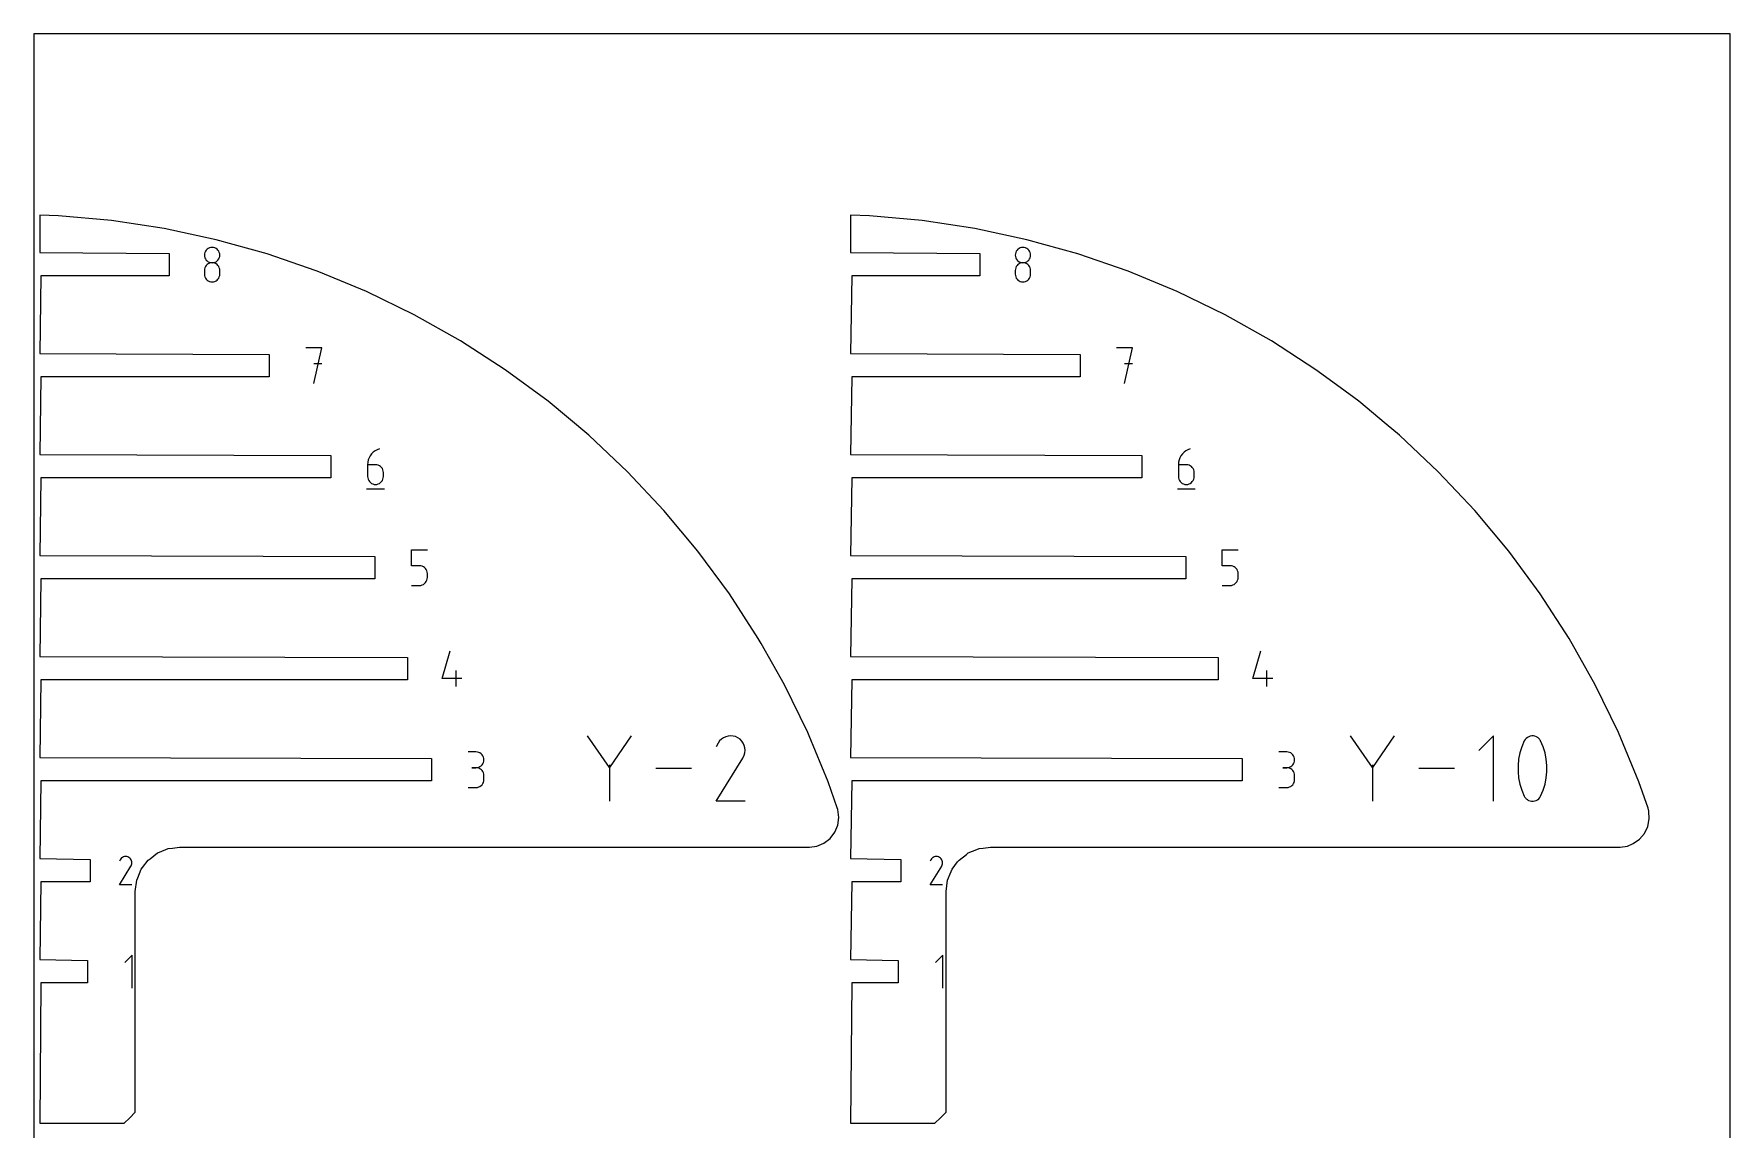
# Model space of a CAD drawing. Extents: x 0 to 457, y 0 to 812.
# Drawn here: x 0 to 457, y 516.8 to 812 of the extents above; entities that cross this region are included whole.
import ezdxf

# ---------------------------------------------------------------- set-up
doc = ezdxf.new("R2010")
doc.units = 0

msp = doc.modelspace()

# ---------------------------------------------------------------- linework, layer by layer
at = {"layer": 'annotation', "color": 1}
for p, q in [((46.97615, 754.172085), (46.687977, 753.968338)), ((47.29769, 754.324932), (46.97615, 754.172085)), ((47.64673, 754.420972), (47.29769, 754.324932)), ((48.0174, 754.454298), (47.64673, 754.420972)), ((48.38807, 754.420972), (48.0174, 754.454298)), ((48.0174, 754.454298), (48.0174, 754.454298)), ((48.73711, 754.324932), (48.38807, 754.420972)), ((49.05865, 754.172085), (48.73711, 754.324932)), ((49.346823, 753.968338), (49.05865, 754.172085)), ((265.417224, 754.172085), (265.129051, 753.968338)), ((265.738764, 754.324932), (265.417224, 754.172085)), ((266.087804, 754.420972), (265.738764, 754.324932)), ((266.458474, 754.454298), (266.087804, 754.420972)), ((266.829144, 754.420972), (266.458474, 754.454298)), ((266.458474, 754.454298), (266.458474, 754.454298)), ((267.178183, 754.324932), (266.829144, 754.420972)), ((267.499724, 754.172085), (267.178183, 754.324932)), ((267.787897, 753.968338), (267.499724, 754.172085)), ((45.986327, 752.762478), (45.953016, 752.392829)), ((45.953016, 752.392829), (45.953016, 752.392829)), ((45.953016, 752.392829), (45.986346, 752.021445)), ((46.082347, 753.11076), (45.986327, 752.762478)), ((45.986346, 752.021445), (46.082414, 751.671811)), ((46.235207, 753.431769), (46.082347, 753.11076)), ((46.082414, 751.671811), (46.235337, 751.349787)), ((46.43904, 753.719597), (46.235207, 753.431769)), ((46.43904, 749.589929), (46.235207, 749.301446)), ((46.235337, 751.349787), (46.439232, 751.061231)), ((46.687977, 753.968338), (46.43904, 753.719597)), ((46.687977, 749.83911), (46.43904, 749.589929)), ((46.439232, 751.061231), (46.688217, 750.812002)), ((46.97615, 750.043123), (46.687977, 749.83911)), ((46.688217, 750.812002), (46.976409, 750.607959)), ((47.29769, 750.196107), (46.97615, 750.043123)), ((46.976409, 750.607959), (47.297926, 750.45496)), ((47.64673, 750.292197), (47.29769, 750.196107)), ((47.297926, 750.45496), (47.646883, 750.358864)), ((48.0174, 750.32553), (47.64673, 750.292197)), ((47.646883, 750.358864), (48.0174, 750.32553)), ((48.0174, 750.32553), (48.387917, 750.358864)), ((48.38807, 750.292216), (48.0174, 750.32553)), ((48.0174, 750.32553), (48.0174, 750.32553)), ((48.0174, 750.32553), (48.0174, 750.32553)), ((48.387917, 750.358864), (48.736875, 750.45496)), ((48.73711, 750.196174), (48.38807, 750.292216)), ((48.736875, 750.45496), (49.058391, 750.607959)), ((49.05865, 750.043253), (48.73711, 750.196174)), ((49.058391, 750.607959), (49.346583, 750.812002)), ((49.346823, 749.839301), (49.05865, 750.043253)), ((49.346583, 750.812002), (49.595568, 751.061231)), ((49.59576, 753.719597), (49.346823, 753.968338)), ((49.59576, 749.590169), (49.346823, 749.839301)), ((49.595568, 751.061231), (49.799463, 751.349787)), ((49.799593, 753.431769), (49.59576, 753.719597)), ((49.799593, 749.301705), (49.59576, 749.590169)), ((49.799463, 751.349787), (49.952386, 751.671811)), ((49.952453, 753.11076), (49.799593, 753.431769)), ((49.952386, 751.671811), (50.048454, 752.021445)), ((50.048473, 752.762478), (49.952453, 753.11076)), ((50.048454, 752.021445), (50.081784, 752.392829)), ((50.081784, 752.392829), (50.048473, 752.762478)), ((50.081784, 752.392829), (50.081784, 752.392829)), ((264.427401, 752.762478), (264.39409, 752.392829)), ((264.39409, 752.392829), (264.39409, 752.392829)), ((264.39409, 752.392829), (264.42742, 752.021445)), ((264.52342, 753.11076), (264.427401, 752.762478)), ((264.42742, 752.021445), (264.523488, 751.671811)), ((264.676281, 753.431769), (264.52342, 753.11076)), ((264.523488, 751.671811), (264.676411, 751.349787)), ((264.880114, 753.719597), (264.676281, 753.431769)), ((264.880114, 749.589929), (264.676281, 749.301446)), ((264.676411, 751.349787), (264.880306, 751.061231)), ((265.129051, 753.968338), (264.880114, 753.719597)), ((265.129051, 749.83911), (264.880114, 749.589929)), ((264.880306, 751.061231), (265.129291, 750.812002)), ((265.417224, 750.043123), (265.129051, 749.83911)), ((265.129291, 750.812002), (265.417483, 750.607959)), ((265.738764, 750.196107), (265.417224, 750.043123)), ((265.417483, 750.607959), (265.738999, 750.45496)), ((266.087804, 750.292197), (265.738764, 750.196107)), ((265.738999, 750.45496), (266.087957, 750.358864)), ((266.458474, 750.32553), (266.087804, 750.292197)), ((266.087957, 750.358864), (266.458474, 750.32553)), ((266.458474, 750.32553), (266.82899, 750.358864)), ((266.829144, 750.292216), (266.458474, 750.32553)), ((266.458474, 750.32553), (266.458474, 750.32553)), ((266.458474, 750.32553), (266.458474, 750.32553)), ((266.82899, 750.358864), (267.177948, 750.45496)), ((267.178183, 750.196174), (266.829144, 750.292216)), ((267.177948, 750.45496), (267.499465, 750.607959)), ((267.499724, 750.043253), (267.178183, 750.196174)), ((267.499465, 750.607959), (267.787657, 750.812002)), ((267.787897, 749.839302), (267.499724, 750.043253)), ((267.787657, 750.812002), (268.036642, 751.061231)), ((268.036834, 753.719597), (267.787897, 753.968338)), ((268.036834, 749.590169), (267.787897, 749.839302)), ((268.036642, 751.061231), (268.240537, 751.349787)), ((268.240667, 753.431769), (268.036834, 753.719597)), ((268.240667, 749.301705), (268.036834, 749.590169)), ((268.240537, 751.349787), (268.39346, 751.671811)), ((268.393527, 753.11076), (268.240667, 753.431769)), ((268.39346, 751.671811), (268.489528, 752.021445)), ((268.489547, 752.762478), (268.393527, 753.11076)), ((268.489528, 752.021445), (268.522858, 752.392829)), ((268.522858, 752.392829), (268.489547, 752.762478)), ((268.522858, 752.392829), (268.522858, 752.392829)), ((45.986327, 748.630025), (45.953016, 748.258814)), ((45.953016, 748.258814), (45.953016, 747.230412)), ((45.953016, 747.230412), (45.953016, 747.230412)), ((45.953016, 747.230412), (45.986346, 746.859227)), ((46.082347, 748.979524), (45.986327, 748.630025)), ((45.986346, 746.859227), (46.082414, 746.51013)), ((46.235207, 749.301446), (46.082347, 748.979524)), ((46.082414, 746.51013), (46.235337, 746.188881)), ((46.235337, 746.188881), (46.439232, 745.901245)), ((46.439232, 745.901245), (46.688217, 745.652984)), ((46.688217, 745.652984), (46.976409, 745.44986)), ((46.976409, 745.44986), (47.297926, 745.297637)), ((47.297926, 745.297637), (47.646883, 745.202077)), ((47.646883, 745.202077), (48.0174, 745.168943)), ((48.0174, 745.168943), (48.387917, 745.202077)), ((48.0174, 745.168943), (48.0174, 745.168943)), ((48.387917, 745.202077), (48.736875, 745.297637)), ((48.736875, 745.297637), (49.058391, 745.44986)), ((49.058391, 745.44986), (49.346583, 745.652984)), ((49.346583, 745.652984), (49.595568, 745.901245)), ((49.595568, 745.901245), (49.799463, 746.188881)), ((49.799463, 746.188881), (49.952386, 746.51013)), ((49.952453, 748.979759), (49.799593, 749.301705)), ((49.952386, 746.51013), (50.048454, 746.859227)), ((50.048473, 748.630179), (49.952453, 748.979759)), ((50.048454, 746.859227), (50.081784, 747.230412)), ((50.081784, 748.258814), (50.048473, 748.630179)), ((50.081784, 747.230412), (50.081784, 748.258814)), ((50.081784, 748.258814), (50.081784, 748.258814)), ((264.427401, 748.630025), (264.39409, 748.258814)), ((264.39409, 748.258814), (264.39409, 747.230412)), ((264.39409, 747.230412), (264.39409, 747.230412)), ((264.39409, 747.230412), (264.42742, 746.859227)), ((264.52342, 748.979524), (264.427401, 748.630025)), ((264.42742, 746.859227), (264.523488, 746.51013)), ((264.676281, 749.301446), (264.52342, 748.979524)), ((264.523488, 746.51013), (264.676411, 746.188881)), ((264.676411, 746.188881), (264.880306, 745.901245)), ((264.880306, 745.901245), (265.129291, 745.652984)), ((265.129291, 745.652984), (265.417483, 745.44986)), ((265.417483, 745.44986), (265.738999, 745.297637)), ((265.738999, 745.297637), (266.087957, 745.202077)), ((266.087957, 745.202077), (266.458474, 745.168943)), ((266.458474, 745.168943), (266.82899, 745.202077)), ((266.458474, 745.168943), (266.458474, 745.168943)), ((266.82899, 745.202077), (267.177948, 745.297637)), ((267.177948, 745.297637), (267.499465, 745.44986)), ((267.499465, 745.44986), (267.787657, 745.652984)), ((267.787657, 745.652984), (268.036642, 745.901245)), ((268.036642, 745.901245), (268.240537, 746.188881)), ((268.240537, 746.188881), (268.39346, 746.51013)), ((268.393527, 748.979759), (268.240667, 749.301705)), ((268.39346, 746.51013), (268.489528, 746.859227)), ((268.489547, 748.630179), (268.393527, 748.979759)), ((268.489528, 746.859227), (268.522858, 747.230412)), ((268.522858, 748.258814), (268.489547, 748.630179)), ((268.522858, 747.230412), (268.522858, 748.258814)), ((268.522858, 748.258814), (268.522858, 748.258814)), ((77.553914, 727.395229), (73.284906, 727.395229)), ((75.419711, 717.795229), (77.553914, 727.395229)), ((295.994988, 727.395229), (291.72598, 727.395229)), ((293.860785, 717.795229), (295.994988, 727.395229)), ((77.553914, 723.120201), (75.419711, 723.120201)), ((295.994988, 723.120201), (293.860785, 723.120201)), ((91.434424, 699.255177), (90.991886, 698.810761)), ((91.938771, 699.63551), (91.434424, 699.255177)), ((92.499173, 699.94403), (91.938771, 699.63551)), ((93.109879, 700.173008), (92.499173, 699.94403)), ((93.109879, 700.173008), (93.109879, 700.173008)), ((309.875498, 699.255177), (309.43296, 698.810761)), ((310.379845, 699.63551), (309.875498, 699.255177)), ((310.940247, 699.94403), (310.379845, 699.63551)), ((311.550953, 700.173008), (310.940247, 699.94403)), ((311.550953, 700.173008), (311.550953, 700.173008)), ((89.954875, 696.546863), (89.907671, 695.897979)), ((89.907671, 695.897979), (89.907671, 692.707211)), ((92.039466, 695.897979), (89.907671, 695.897979)), ((90.092651, 697.170313), (89.954875, 696.546863)), ((90.315247, 697.760599), (90.092651, 697.170313)), ((90.61691, 698.309992), (90.315247, 697.760599)), ((90.991886, 698.810761), (90.61691, 698.309992)), ((92.422875, 695.863764), (92.039466, 695.897979)), ((92.783649, 695.765083), (92.422875, 695.863764)), ((93.115788, 695.607889), (92.783649, 695.765083)), ((93.413291, 695.398133), (93.115788, 695.607889)), ((93.670159, 695.141765), (93.413291, 695.398133)), ((93.88039, 694.844736), (93.670159, 695.141765)), ((94.037985, 694.512997), (93.88039, 694.844736)), ((308.395949, 696.546863), (308.348745, 695.897979)), ((308.348745, 695.897979), (308.348745, 692.707211)), ((310.48054, 695.897979), (308.348745, 695.897979)), ((308.533725, 697.170313), (308.395949, 696.546863)), ((308.756321, 697.760599), (308.533725, 697.170313)), ((309.057984, 698.309992), (308.756321, 697.760599)), ((309.43296, 698.810761), (309.057984, 698.309992)), ((310.863949, 695.863764), (310.48054, 695.897979)), ((311.224723, 695.765083), (310.863949, 695.863764)), ((311.556862, 695.607889), (311.224723, 695.765083)), ((311.854365, 695.398133), (311.556862, 695.607889)), ((312.111233, 695.141765), (311.854365, 695.398133)), ((312.321465, 694.844736), (312.111233, 695.141765)), ((312.479059, 694.512997), (312.321465, 694.844736)), ((89.907671, 692.707211), (89.907671, 692.707211)), ((89.907671, 692.707211), (89.94209, 692.32372)), ((89.94209, 692.32372), (90.041294, 691.962724)), ((90.041294, 691.962724), (90.199211, 691.630265)), ((90.199211, 691.630265), (90.409764, 691.332381)), ((90.409764, 691.332381), (90.66688, 691.075114)), ((90.66688, 691.075114), (90.964483, 690.864503)), ((90.964483, 690.864503), (91.296498, 690.706588)), ((91.296498, 690.706588), (91.656851, 690.607409)), ((91.656851, 690.607409), (92.039466, 690.573008)), ((92.039466, 690.573008), (92.422875, 690.607409)), ((92.039466, 690.573008), (92.039466, 690.573008)), ((92.422875, 690.607409), (92.783649, 690.706588)), ((92.783649, 690.706588), (93.115788, 690.864503)), ((93.115788, 690.864503), (93.413291, 691.075114)), ((93.413291, 691.075114), (93.670159, 691.332381)), ((93.670159, 691.332381), (93.88039, 691.630265)), ((93.88039, 691.630265), (94.037985, 691.962724)), ((94.136942, 694.1525), (94.037985, 694.512997)), ((94.037985, 691.962724), (94.136942, 692.32372)), ((94.171261, 693.769195), (94.136942, 694.1525)), ((94.136942, 692.32372), (94.171261, 692.707211)), ((94.171261, 692.707211), (94.171261, 693.769195)), ((94.171261, 693.769195), (94.171261, 693.769195)), ((308.348745, 692.707211), (308.348745, 692.707211)), ((308.348745, 692.707211), (308.383164, 692.32372)), ((308.383164, 692.32372), (308.482368, 691.962724)), ((308.482368, 691.962724), (308.640285, 691.630265)), ((308.640285, 691.630265), (308.850838, 691.332381)), ((308.850838, 691.332381), (309.107954, 691.075114)), ((309.107954, 691.075114), (309.405557, 690.864503)), ((309.405557, 690.864503), (309.737572, 690.706588)), ((309.737572, 690.706588), (310.097925, 690.607409)), ((310.097925, 690.607409), (310.48054, 690.573008)), ((310.48054, 690.573008), (310.863949, 690.607409)), ((310.48054, 690.573008), (310.48054, 690.573008)), ((310.863949, 690.607409), (311.224723, 690.706588)), ((311.224723, 690.706588), (311.556862, 690.864503)), ((311.556862, 690.864503), (311.854365, 691.075114)), ((311.854365, 691.075114), (312.111233, 691.332381)), ((312.111233, 691.332381), (312.321465, 691.630265)), ((312.321465, 691.630265), (312.479059, 691.962724)), ((312.578016, 694.1525), (312.479059, 694.512997)), ((312.479059, 691.962724), (312.578016, 692.32372)), ((312.612335, 693.769195), (312.578016, 694.1525)), ((312.578016, 692.32372), (312.612335, 692.707211)), ((312.612335, 692.707211), (312.612335, 693.769195)), ((312.612335, 693.769195), (312.612335, 693.769195)), ((89.64067, 689.373008), (94.44067, 689.373008)), ((308.081744, 689.373008), (312.881744, 689.373008)), ((101.752777, 668.675758), (101.752777, 672.950786)), ((101.752777, 672.950786), (106.016366, 672.950786)), ((320.193851, 668.675758), (320.193851, 672.950786)), ((320.193851, 672.950786), (324.45744, 672.950786)), ((103.884571, 668.675758), (101.752777, 668.675758)), ((104.267346, 668.641542), (103.884571, 668.675758)), ((104.627783, 668.542862), (104.267346, 668.641542)), ((104.959823, 668.385668), (104.627783, 668.542862)), ((105.257406, 668.175911), (104.959823, 668.385668)), ((105.514472, 667.919543), (105.257406, 668.175911)), ((105.724961, 667.622515), (105.514472, 667.919543)), ((105.882813, 667.290776), (105.724961, 667.622515)), ((105.981968, 666.930279), (105.882813, 667.290776)), ((322.325645, 668.675758), (320.193851, 668.675758)), ((322.70842, 668.641542), (322.325645, 668.675758)), ((323.068857, 668.542862), (322.70842, 668.641542)), ((323.400897, 668.385668), (323.068857, 668.542862)), ((323.69848, 668.175911), (323.400897, 668.385668)), ((323.955546, 667.919543), (323.69848, 668.175911)), ((324.166035, 667.622515), (323.955546, 667.919543)), ((324.323887, 667.290776), (324.166035, 667.622515)), ((324.423042, 666.930279), (324.323887, 667.290776)), ((101.752777, 663.350786), (103.884571, 663.350786)), ((103.884571, 663.350786), (104.267187, 663.385188)), ((103.884571, 663.350786), (103.884571, 663.350786)), ((104.267187, 663.385188), (104.62754, 663.484366)), ((104.62754, 663.484366), (104.959555, 663.642281)), ((104.959555, 663.642281), (105.257158, 663.852892)), ((105.257158, 663.852892), (105.514273, 664.11016)), ((105.514273, 664.11016), (105.724827, 664.408043)), ((105.724827, 664.408043), (105.882743, 664.740503)), ((105.882743, 664.740503), (105.981948, 665.101498)), ((105.981948, 665.101498), (106.016366, 665.484989)), ((106.016366, 666.546973), (105.981968, 666.930279)), ((106.016366, 665.484989), (106.016366, 666.546973)), ((106.016366, 666.546973), (106.016366, 666.546973)), ((320.193851, 663.350786), (322.325645, 663.350786)), ((322.325645, 663.350786), (322.708261, 663.385188)), ((322.325645, 663.350786), (322.325645, 663.350786)), ((322.708261, 663.385188), (323.068614, 663.484366)), ((323.068614, 663.484366), (323.400629, 663.642281)), ((323.400629, 663.642281), (323.698232, 663.852892)), ((323.698232, 663.852892), (323.955347, 664.11016)), ((323.955347, 664.11016), (324.165901, 664.408043)), ((324.165901, 664.408043), (324.323817, 664.740503)), ((324.323817, 664.740503), (324.423022, 665.101498)), ((324.423022, 665.101498), (324.45744, 665.484989)), ((324.45744, 666.546973), (324.423042, 666.930279)), ((324.45744, 665.484989), (324.45744, 666.546973)), ((324.45744, 666.546973), (324.45744, 666.546973)), ((110.001429, 638.262768), (112.130213, 645.728565)), ((328.442503, 638.262768), (330.571287, 645.728565)), ((113.734026, 636.128565), (113.734026, 640.392155)), ((332.1751, 636.128565), (332.1751, 640.392155)), ((115.331819, 638.262768), (110.001429, 638.262768)), ((333.772893, 638.262768), (328.442503, 638.262768)), ((155.064525, 614.331126), (149.186581, 622.831436)), ((160.941364, 622.831436), (155.064525, 614.331126)), ((185.216703, 621.932391), (184.727443, 621.449681)), ((185.772549, 622.315689), (185.216703, 621.932391)), ((186.380103, 622.595708), (185.772549, 622.315689)), ((187.024484, 622.768585), (186.380103, 622.595708)), ((187.690812, 622.830453), (187.024484, 622.768585)), ((188.364207, 622.777447), (187.690812, 622.830453)), ((189.02979, 622.605701), (188.364207, 622.777447)), ((189.672679, 622.31135), (189.02979, 622.605701)), ((190.247674, 621.903048), (189.672679, 622.31135)), ((189.672679, 622.31135), (189.672679, 622.31135)), ((190.728433, 621.413088), (190.247674, 621.903048)), ((360.613098, 614.331126), (354.735154, 622.831436)), ((366.489937, 622.831436), (360.613098, 614.331126)), ((393.260055, 622.830883), (389.34253, 618.912254)), ((393.260055, 605.209207), (393.260055, 622.830883)), ((401.785168, 621.813808), (401.557694, 621.43553)), ((402.068661, 622.136169), (401.785168, 621.813808)), ((402.398786, 622.399491), (402.068661, 622.136169)), ((402.766156, 622.600656), (402.398786, 622.399491)), ((403.161385, 622.736543), (402.766156, 622.600656)), ((403.575087, 622.804034), (403.161385, 622.736543)), ((403.997875, 622.800008), (403.575087, 622.804034)), ((404.420363, 622.721345), (403.997875, 622.800008)), ((404.833164, 622.564926), (404.420363, 622.721345)), ((404.991191, 622.481884), (404.833164, 622.564926)), ((404.833164, 622.564926), (404.833164, 622.564926)), ((405.142833, 622.3865), (404.991191, 622.481884)), ((405.287354, 622.279528), (405.142833, 622.3865)), ((405.424016, 622.161723), (405.287354, 622.279528)), ((405.552083, 622.033841), (405.424016, 622.161723)), ((405.670818, 621.896637), (405.552083, 622.033841)), ((405.779485, 621.750864), (405.670818, 621.896637)), ((405.877346, 621.597278), (405.779485, 621.750864)), ((405.963665, 621.436635), (405.877346, 621.597278)), ((119.098911, 618.495206), (116.967116, 618.495206)), ((119.482319, 618.460792), (119.098911, 618.495206)), ((119.843093, 618.361616), (119.482319, 618.460792)), ((120.175232, 618.203778), (119.843093, 618.361616)), ((120.472736, 617.993377), (120.175232, 618.203778)), ((120.729604, 617.736514), (120.472736, 617.993377)), ((120.939835, 617.439287), (120.729604, 617.736514)), ((121.097429, 617.107796), (120.939835, 617.439287)), ((121.196386, 616.748141), (121.097429, 617.107796)), ((184.31965, 620.871425), (183.805786, 619.88569)), ((184.727443, 621.449681), (184.31965, 620.871425)), ((191.11068, 620.856486), (190.728433, 621.413088)), ((191.088692, 616.944349), (191.096028, 616.958321)), ((191.096028, 616.958321), (191.394622, 617.599428)), ((191.096028, 616.958321), (191.096028, 616.958321)), ((191.390141, 620.248259), (191.11068, 620.856486)), ((191.56254, 619.603423), (191.390141, 620.248259)), ((191.394622, 617.599428), (191.569055, 618.263991)), ((191.623603, 618.936995), (191.56254, 619.603423)), ((191.569055, 618.263991), (191.623603, 618.936995)), ((337.539985, 618.495206), (335.40819, 618.495206)), ((337.923393, 618.460792), (337.539985, 618.495206)), ((338.284167, 618.361616), (337.923393, 618.460792)), ((338.616306, 618.203778), (338.284167, 618.361616)), ((338.91381, 617.993377), (338.616306, 618.203778)), ((339.170678, 617.736514), (338.91381, 617.993377)), ((339.380909, 617.439287), (339.170678, 617.736514)), ((339.538503, 617.107796), (339.380909, 617.439287)), ((339.63746, 616.748141), (339.538503, 617.107796)), ((400.375581, 618.212473), (400.037834, 616.544876)), ((400.882201, 619.847035), (400.375581, 618.212473)), ((401.557694, 621.43553), (400.882201, 619.847035)), ((401.557694, 621.43553), (401.557694, 621.43553)), ((406.642433, 619.844866), (405.963665, 621.436635)), ((405.963665, 621.436635), (405.963665, 621.436635)), ((407.151508, 618.207848), (406.642433, 619.844866)), ((407.490892, 616.538614), (407.151508, 618.207848)), ((119.098911, 614.231616), (118.031508, 614.231616)), ((118.031508, 614.231616), (119.098911, 614.231616)), ((119.098911, 614.231616), (119.482319, 614.266039)), ((119.482319, 614.197202), (119.098911, 614.231616)), ((119.098911, 614.231616), (119.098911, 614.231616)), ((119.482319, 614.266039), (119.843093, 614.365272)), ((119.843093, 614.098026), (119.482319, 614.197202)), ((119.843093, 614.365272), (120.175232, 614.523267)), ((120.175232, 613.940188), (119.843093, 614.098026)), ((120.175232, 614.523267), (120.472736, 614.733974)), ((120.472736, 613.729788), (120.175232, 613.940188)), ((120.472736, 614.733974), (120.729604, 614.991341)), ((120.729604, 613.472924), (120.472736, 613.729788)), ((120.729604, 614.991341), (120.939835, 615.289319)), ((120.939835, 613.175697), (120.729604, 613.472924)), ((120.939835, 615.289319), (121.097429, 615.621859)), ((121.097429, 612.844206), (120.939835, 613.175697)), ((121.097429, 615.621859), (121.196386, 615.98291)), ((121.196386, 612.484551), (121.097429, 612.844206)), ((121.230705, 616.366421), (121.196386, 616.748141)), ((121.196386, 615.98291), (121.230705, 616.366421)), ((121.230705, 612.102832), (121.196386, 612.484551)), ((121.230705, 616.366421), (121.230705, 616.366421)), ((155.064525, 615.015173), (155.064525, 605.208654)), ((177.186934, 614.020045), (167.551702, 614.020045)), ((183.794735, 605.209063), (191.026407, 616.851128)), ((191.026407, 616.851128), (191.035052, 616.861826)), ((191.026407, 616.851128), (191.026407, 616.851128)), ((191.035052, 616.861826), (191.043343, 616.872614)), ((191.043343, 616.872614), (191.051333, 616.883585)), ((191.051333, 616.883585), (191.059078, 616.894828)), ((191.059078, 616.894828), (191.066631, 616.906435)), ((191.066631, 616.906435), (191.074049, 616.918497)), ((191.074049, 616.918497), (191.081384, 616.931105)), ((191.081384, 616.931105), (191.088692, 616.944349)), ((337.539985, 614.231616), (336.472582, 614.231616)), ((336.472582, 614.231616), (337.539985, 614.231616)), ((337.539985, 614.231616), (337.923393, 614.266039)), ((337.923393, 614.197202), (337.539985, 614.231616)), ((337.539985, 614.231616), (337.539985, 614.231616)), ((337.923393, 614.266039), (338.284167, 614.365272)), ((338.284167, 614.098026), (337.923393, 614.197202)), ((338.284167, 614.365272), (338.616306, 614.523267)), ((338.616306, 613.940188), (338.284167, 614.098026)), ((338.616306, 614.523267), (338.91381, 614.733974)), ((338.91381, 613.729788), (338.616306, 613.940188)), ((338.91381, 614.733974), (339.170678, 614.991341)), ((339.170678, 613.472924), (338.91381, 613.729788)), ((339.170678, 614.991341), (339.380909, 615.28932)), ((339.380909, 613.175697), (339.170678, 613.472924)), ((339.380909, 615.28932), (339.538503, 615.621859)), ((339.538503, 612.844206), (339.380909, 613.175697)), ((339.538503, 615.621859), (339.63746, 615.98291)), ((339.63746, 612.484551), (339.538503, 612.844206)), ((339.67178, 616.366421), (339.63746, 616.748141)), ((339.63746, 615.98291), (339.67178, 616.366421)), ((339.67178, 612.102832), (339.63746, 612.484551)), ((339.67178, 616.366421), (339.67178, 616.366421)), ((360.613098, 615.015174), (360.613098, 605.208654)), ((382.735507, 614.020045), (373.100276, 614.020045)), ((400.037834, 616.544876), (399.868961, 614.857279)), ((399.868961, 614.857279), (399.868961, 613.162715)), ((399.868961, 613.162715), (400.037834, 611.474217)), ((407.660584, 614.850198), (407.490892, 616.538614)), ((407.490892, 611.467955), (407.660584, 613.155634)), ((407.660584, 613.155634), (407.660584, 614.850198)), ((116.967116, 608.906645), (119.098911, 608.906645)), ((119.098911, 608.906645), (119.482319, 608.941039)), ((119.098911, 608.906645), (119.098911, 608.906645)), ((119.482319, 608.941039), (119.843093, 609.040165)), ((119.843093, 609.040165), (120.175232, 609.197939)), ((120.175232, 609.197939), (120.472736, 609.408275)), ((120.472736, 609.408275), (120.729604, 609.665089)), ((120.729604, 609.665089), (120.939835, 609.962296)), ((120.939835, 609.962296), (121.097429, 610.293812)), ((121.097429, 610.293812), (121.196386, 610.653551)), ((121.196386, 610.653551), (121.230705, 611.035429)), ((121.230705, 611.035429), (121.230705, 612.102832)), ((121.230705, 612.102832), (121.230705, 612.102832)), ((335.40819, 608.906645), (337.539985, 608.906645)), ((337.539985, 608.906645), (337.923393, 608.941039)), ((337.539985, 608.906645), (337.539985, 608.906645)), ((337.923393, 608.941039), (338.284167, 609.040165)), ((338.284167, 609.040165), (338.616306, 609.197939)), ((338.616306, 609.197939), (338.91381, 609.408275)), ((338.91381, 609.408275), (339.170678, 609.665089)), ((339.170678, 609.665089), (339.380909, 609.962296)), ((339.380909, 609.962296), (339.538503, 610.293812)), ((339.538503, 610.293812), (339.63746, 610.653551)), ((339.63746, 610.653551), (339.67178, 611.035429)), ((339.67178, 611.035429), (339.67178, 612.102832)), ((339.67178, 612.102832), (339.67178, 612.102832)), ((400.037834, 611.474217), (400.375581, 609.804819)), ((400.375581, 609.804819), (400.882201, 608.167556)), ((400.882201, 608.167556), (401.557694, 606.57546)), ((405.963665, 606.576565), (406.642433, 608.165387)), ((406.642433, 608.165387), (407.151508, 609.800194)), ((407.151508, 609.800194), (407.490892, 611.467955)), ((191.620943, 605.209063), (183.794735, 605.209063)), ((401.557694, 606.57546), (401.557694, 606.57546)), ((401.557694, 606.57546), (401.643699, 606.415136)), ((401.643699, 606.415136), (401.740838, 606.262316)), ((401.740838, 606.262316), (401.848699, 606.117463)), ((401.848699, 606.117463), (401.966875, 605.981042)), ((401.966875, 605.981042), (402.094956, 605.853517)), ((402.094956, 605.853517), (402.232532, 605.73535)), ((402.232532, 605.73535), (402.379194, 605.627006)), ((402.379194, 605.627006), (402.534534, 605.528949)), ((402.534534, 605.528949), (402.698141, 605.441643)), ((402.698141, 605.441643), (402.698141, 605.441643)), ((402.698141, 605.441643), (403.107691, 605.288543)), ((403.107691, 605.288543), (403.527718, 605.21248)), ((403.527718, 605.21248), (403.948728, 605.210353)), ((403.948728, 605.210353), (404.361225, 605.279061)), ((404.361225, 605.279061), (404.755713, 605.415501)), ((404.755713, 605.415501), (405.122696, 605.616574)), ((405.122696, 605.616574), (405.45268, 605.879176)), ((405.45268, 605.879176), (405.736168, 606.200207)), ((405.736168, 606.200207), (405.963665, 606.576565)), ((405.963665, 606.576565), (405.963665, 606.576565)), ((23.418319, 589.699505), (23.241835, 589.449248)), ((23.63006, 589.908411), (23.418319, 589.699505)), ((23.870618, 590.074294), (23.63006, 589.908411)), ((24.133554, 590.19548), (23.870618, 590.074294)), ((24.412428, 590.270297), (24.133554, 590.19548)), ((24.7008, 590.297072), (24.412428, 590.270297)), ((24.99223, 590.274132), (24.7008, 590.297072)), ((25.280279, 590.199805), (24.99223, 590.274132)), ((25.558508, 590.072416), (25.280279, 590.199805)), ((25.807353, 589.895712), (25.558508, 590.072416)), ((25.558508, 590.072416), (25.558508, 590.072416)), ((26.015415, 589.683668), (25.807353, 589.895712)), ((26.180843, 589.442783), (26.015415, 589.683668)), ((241.859393, 589.699505), (241.682909, 589.449248)), ((242.071134, 589.908411), (241.859393, 589.699505)), ((242.311692, 590.074294), (242.071134, 589.908411)), ((242.574628, 590.19548), (242.311692, 590.074294)), ((242.853502, 590.270297), (242.574628, 590.19548)), ((243.141874, 590.297072), (242.853502, 590.270297)), ((243.433304, 590.274132), (243.141874, 590.297072)), ((243.721354, 590.199805), (243.433304, 590.274132)), ((243.999582, 590.072416), (243.721354, 590.199805)), ((244.248427, 589.895712), (243.999582, 590.072416)), ((243.999582, 590.072416), (243.999582, 590.072416)), ((244.456489, 589.683668), (244.248427, 589.895712)), ((244.621917, 589.442783), (244.456489, 589.683668)), ((23.014663, 582.670924), (26.144371, 587.709352)), ((23.241835, 589.449248), (23.019446, 589.022644)), ((26.144371, 587.709352), (26.148113, 587.713982)), ((26.144371, 587.709352), (26.144371, 587.709352)), ((26.148113, 587.713982), (26.151701, 587.718651)), ((26.151701, 587.718651), (26.155159, 587.723399)), ((26.155159, 587.723399), (26.158511, 587.728265)), ((26.158511, 587.728265), (26.16178, 587.733288)), ((26.16178, 587.733288), (26.16499, 587.738508)), ((26.16499, 587.738508), (26.168164, 587.743965)), ((26.168164, 587.743965), (26.171327, 587.749697)), ((26.171327, 587.749697), (26.174502, 587.755743)), ((26.174502, 587.755743), (26.303727, 588.0332)), ((26.174502, 587.755743), (26.174502, 587.755743)), ((26.301787, 589.179556), (26.180843, 589.442783)), ((26.376398, 588.900485), (26.301787, 589.179556)), ((26.303727, 588.0332), (26.379218, 588.320808)), ((26.402825, 588.61207), (26.376398, 588.900485)), ((26.379218, 588.320808), (26.402825, 588.61207)), ((241.455738, 582.670924), (244.585446, 587.709352)), ((241.682909, 589.449248), (241.46052, 589.022644)), ((244.585446, 587.709352), (244.589187, 587.713982)), ((244.585446, 587.709352), (244.585446, 587.709352)), ((244.589187, 587.713982), (244.592775, 587.718651)), ((244.592775, 587.718651), (244.596233, 587.723399)), ((244.596233, 587.723399), (244.599585, 587.728265)), ((244.599585, 587.728265), (244.602854, 587.733288)), ((244.602854, 587.733288), (244.606064, 587.738508)), ((244.606064, 587.738508), (244.609238, 587.743965)), ((244.609238, 587.743965), (244.612401, 587.749697)), ((244.612401, 587.749697), (244.615576, 587.755743)), ((244.615576, 587.755743), (244.744801, 588.0332)), ((244.615576, 587.755743), (244.615576, 587.755743)), ((244.742861, 589.179556), (244.621917, 589.442783)), ((244.817472, 588.900485), (244.742861, 589.179556)), ((244.744801, 588.0332), (244.820292, 588.320808)), ((244.843899, 588.61207), (244.817472, 588.900485)), ((244.820292, 588.320808), (244.843899, 588.61207)), ((26.401673, 582.670924), (23.014663, 582.670924)), ((244.842747, 582.670924), (241.455738, 582.670924)), ((26.458838, 563.672565), (24.497744, 561.710918)), ((26.458838, 554.851237), (26.458838, 563.672565)), ((244.899911, 563.672565), (242.938817, 561.710917)), ((244.899911, 554.851237), (244.899911, 563.672565))]:
    msp.add_line(p, q, dxfattribs=at)
at = {"layer": 'boundary', "color": 5}
for p, q in [((1.587501, 763.1496), (1.5875, 753.11745)), ((6.664153, 762.996223), (1.587501, 763.1496)), ((20.921643, 761.700529), (6.664153, 762.996223)), ((35.074894, 759.546458), (20.921643, 761.700529)), ((49.07226, 756.541797), (35.074894, 759.546458)), ((225.105227, 762.996224), (220.028574, 763.149601)), ((220.028574, 763.149601), (220.028574, 753.11745)), ((239.362717, 761.70053), (225.105227, 762.996224)), ((253.515968, 759.546458), (239.362717, 761.70053)), ((267.513333, 756.541797), (253.515968, 759.546458)), ((62.862674, 752.697445), (49.07226, 756.541797)), ((281.303747, 752.697446), (267.513333, 756.541797)), ((1.5875, 753.11745), (36.398026, 752.817451)), ((36.398026, 752.817451), (36.398026, 746.81745)), ((76.068262, 748.140462), (62.862674, 752.697445)), ((220.028574, 753.11745), (254.8391, 752.81745)), ((254.8391, 752.81745), (254.8391, 746.817451)), ((294.83689, 748.02743), (281.303747, 752.697446)), ((1.887501, 746.817451), (1.587501, 725.895229)), ((36.398026, 746.81745), (1.887501, 746.817451)), ((76.804675, 747.858073), (76.068262, 748.140462)), ((89.622278, 742.548792), (76.804675, 747.858073)), ((220.328574, 746.817451), (220.028574, 725.895229)), ((254.8391, 746.817451), (220.328574, 746.817451)), ((308.063352, 742.548791), (294.83689, 748.02743)), ((102.493839, 736.281659), (89.622278, 742.548792)), ((320.934914, 736.28166), (308.063352, 742.548791)), ((114.963514, 729.248779), (102.493839, 736.281659)), ((333.404588, 729.24878), (320.934914, 736.28166)), ((126.985791, 721.47575), (114.963514, 729.248779)), ((345.426865, 721.475751), (333.404588, 729.24878)), ((1.587501, 725.895229), (63.420915, 725.595229)), ((63.420915, 725.595229), (63.420915, 719.595229)), ((220.028574, 725.895229), (281.86199, 725.595229)), ((281.86199, 725.595229), (281.86199, 719.595229)), ((1.8875, 719.595229), (1.5875, 698.673008)), ((63.420915, 719.595229), (1.8875, 719.595229)), ((138.516815, 712.991051), (126.985791, 721.47575)), ((220.328574, 719.595229), (220.028574, 698.673008)), ((281.86199, 719.595229), (220.328574, 719.595229)), ((351.91179, 716.704046), (345.426865, 721.475751)), ((149.51451, 703.82558), (138.516815, 712.991051)), ((356.957885, 712.991054), (351.91179, 716.704046)), ((364.340944, 706.838019), (356.957885, 712.991054)), ((159.938763, 694.01285), (149.51451, 703.82558)), ((367.955585, 703.825579), (364.340944, 706.838019)), ((378.379837, 694.012848), (367.955585, 703.825579)), ((1.5875, 698.673008), (80.04067, 698.373008)), ((80.04067, 698.373008), (80.04067, 692.373008)), ((220.028574, 698.673008), (298.481744, 698.373008)), ((298.481744, 698.373008), (298.481744, 692.373008)), ((1.8875, 692.373008), (1.5875, 671.450786)), ((80.04067, 692.373008), (1.8875, 692.373008)), ((169.751506, 683.58868), (159.938763, 694.01285)), ((220.328574, 692.373008), (220.028574, 671.450786)), ((298.481744, 692.373008), (220.328574, 692.373008)), ((388.19258, 683.588678), (378.379837, 694.012848)), ((178.916937, 672.590925), (169.751506, 683.58868)), ((397.358011, 672.590924), (388.19258, 683.588678)), ((187.401617, 661.059905), (178.916937, 672.590925)), ((405.84269, 661.059905), (397.358011, 672.590924)), ((1.5875, 671.450786), (91.885775, 671.150786)), ((91.885775, 671.150786), (91.885775, 665.150786)), ((220.028574, 671.450786), (310.326849, 671.150787)), ((310.326849, 671.150787), (310.32685, 665.150786)), ((1.8875, 665.150786), (1.5875, 644.228565)), ((91.885775, 665.150786), (1.8875, 665.150786)), ((220.328575, 665.150787), (220.028575, 644.228565)), ((310.32685, 665.150786), (220.328575, 665.150787)), ((195.174609, 649.037644), (187.401617, 661.059905)), ((413.615683, 649.037644), (405.84269, 661.059905)), ((195.937986, 647.684147), (195.174609, 649.037644)), ((420.648605, 636.567995), (413.615683, 649.037644)), ((202.207529, 636.568), (195.937986, 647.684147)), ((1.5875, 644.228565), (100.667828, 643.928565)), ((100.667828, 643.928565), (100.667828, 637.928565)), ((220.028575, 644.228565), (319.108902, 643.928565)), ((319.108902, 643.928565), (319.108902, 637.928565)), ((1.8875, 637.928565), (1.5875, 617.006343)), ((100.667828, 637.928565), (1.8875, 637.928565)), ((208.474716, 623.696415), (202.207529, 636.568)), ((220.328575, 637.928565), (220.028575, 617.006344)), ((319.108902, 637.928565), (220.328575, 637.928565)), ((426.915791, 623.696414), (420.648605, 636.567995)), ((208.851548, 622.786659), (208.474716, 623.696415)), ((213.953301, 610.469907), (208.851548, 622.786659)), ((432.394376, 610.469908), (426.915791, 623.696414)), ((1.5875, 617.006343), (107.100115, 616.706344)), ((220.028575, 617.006344), (325.541189, 616.706344)), ((107.100115, 616.706344), (107.100115, 610.706343)), ((325.541189, 616.706344), (325.541189, 610.706344)), ((1.8875, 610.706344), (1.5875, 589.784122)), ((107.100115, 610.706343), (1.8875, 610.706344)), ((216.419377, 603.457211), (213.953301, 610.469907)), ((220.328575, 610.706344), (220.028575, 589.784122)), ((325.541189, 610.706344), (220.328575, 610.706344)), ((434.892778, 603.351332), (432.394376, 610.469908)), ((216.581066, 602.927665), (216.419377, 603.457211)), ((435.076606, 602.513829), (434.892778, 603.351332)), ((215.782101, 596.857106), (216.581065, 598.786536)), ((216.581065, 598.786536), (216.853574, 600.857102)), ((216.853574, 600.857102), (216.581066, 602.927665)), ((434.861844, 598.399429), (435.240075, 600.442459)), ((435.240075, 600.442459), (435.076606, 602.513829)), ((212.854787, 593.928894), (214.511137, 595.200224)), ((214.511137, 595.200224), (215.782101, 596.857106)), ((430.907252, 593.767881), (432.618848, 594.944354)), ((432.618848, 594.944354), (433.967742, 596.524113)), ((433.967742, 596.524113), (434.861844, 598.399429)), ((1.5875, 589.784122), (15.176285, 589.484122)), ((30.824172, 589.342384), (31.296833, 589.705493)), ((31.296833, 589.705493), (33.306551, 591.249406)), ((33.306551, 591.249406), (33.854449, 591.476619)), ((33.854449, 591.476619), (36.197339, 592.448215)), ((36.197339, 592.448215), (37.345337, 592.595473)), ((37.345337, 592.595473), (39.266259, 592.857108)), ((39.266259, 592.857108), (208.921318, 592.857109)), ((208.921318, 592.857109), (210.925922, 593.129714)), ((210.925922, 593.129714), (212.854787, 593.928894)), ((220.028575, 589.784122), (233.617359, 589.484122)), ((249.265246, 589.342385), (251.225241, 590.848099)), ((251.225241, 590.848099), (251.747624, 591.249405)), ((251.747624, 591.249405), (254.027353, 592.194808)), ((254.027353, 592.194808), (254.638414, 592.448215)), ((254.638414, 592.448215), (255.786421, 592.595475)), ((255.786421, 592.595475), (257.707333, 592.857108)), ((257.707333, 592.857108), (427.362816, 592.857108)), ((427.362816, 592.857108), (429.366995, 593.129714)), ((429.366995, 593.129714), (430.907252, 593.767881)), ((15.176285, 589.484122), (15.176285, 583.484122)), ((27.955413, 584.527159), (28.919378, 586.85709)), ((28.919378, 586.85709), (29.285524, 587.334823)), ((29.285524, 587.334823), (30.824172, 589.342384)), ((233.617359, 589.484122), (233.617359, 583.484123)), ((246.163048, 583.96293), (247.114241, 586.261993)), ((247.114241, 586.261993), (247.360452, 586.85709)), ((247.360452, 586.85709), (248.868115, 588.824225)), ((248.868115, 588.824225), (249.265246, 589.342385)), ((1.8875, 583.484122), (1.5875, 562.561901)), ((15.176285, 583.484122), (1.8875, 583.484122)), ((27.317421, 580.857092), (27.721974, 583.962929)), ((27.317422, 574.897505), (27.317421, 580.857092)), ((27.721974, 583.962929), (27.955413, 584.527159)), ((220.328575, 583.484123), (220.028575, 562.561901)), ((233.617359, 583.484123), (220.328575, 583.484123)), ((245.758494, 527.388267), (245.758495, 580.857093)), ((245.758495, 580.857093), (246.163048, 583.96293)), ((27.317422, 521.428579), (27.317422, 574.897505)), ((1.5875, 562.561901), (14.45246, 562.261901)), ((14.45246, 562.261901), (14.452461, 556.261901)), ((220.028575, 562.561901), (232.893534, 562.261901)), ((232.893534, 562.261901), (232.893535, 556.261901)), ((1.8875, 556.261901), (1.5875, 518.428569)), ((14.452461, 556.261901), (1.8875, 556.261901)), ((220.328575, 556.261901), (220.028575, 518.428569)), ((232.893535, 556.261901), (220.328575, 556.261901)), ((245.758495, 521.428579), (245.758494, 527.388267)), ((25.82063, 519.898885), (27.317422, 521.428579)), ((244.261678, 519.898859), (245.758495, 521.428579)), ((1.5875, 518.428569), (2.680288, 518.428569)), ((2.680288, 518.428569), (8.403553, 518.428569)), ((8.403553, 518.428569), (10.660058, 518.428569)), ((10.660058, 518.428569), (17.083774, 518.428569)), ((17.083774, 518.428569), (18.165719, 518.428569)), ((18.165719, 518.428569), (24.317029, 518.428568)), ((24.317029, 518.428568), (25.82063, 519.898885)), ((220.028575, 518.428569), (221.121351, 518.428568)), ((221.121351, 518.428568), (226.844615, 518.428568)), ((226.844615, 518.428568), (229.101121, 518.428569)), ((229.101121, 518.428569), (235.524835, 518.428569)), ((235.524835, 518.428569), (236.606783, 518.42857)), ((236.606783, 518.42857), (242.758104, 518.428569)), ((242.758104, 518.428569), (244.261678, 519.898859))]:
    msp.add_line(p, q, dxfattribs=at)
at = {"layer": 'frame', "color": 5}
for p, q in [((457, 812), (0, 812)), ((0, 812), (0, 0)), ((457, 0), (457, 812))]:
    msp.add_line(p, q, dxfattribs=at)

doc.saveas('drawing.dxf')
